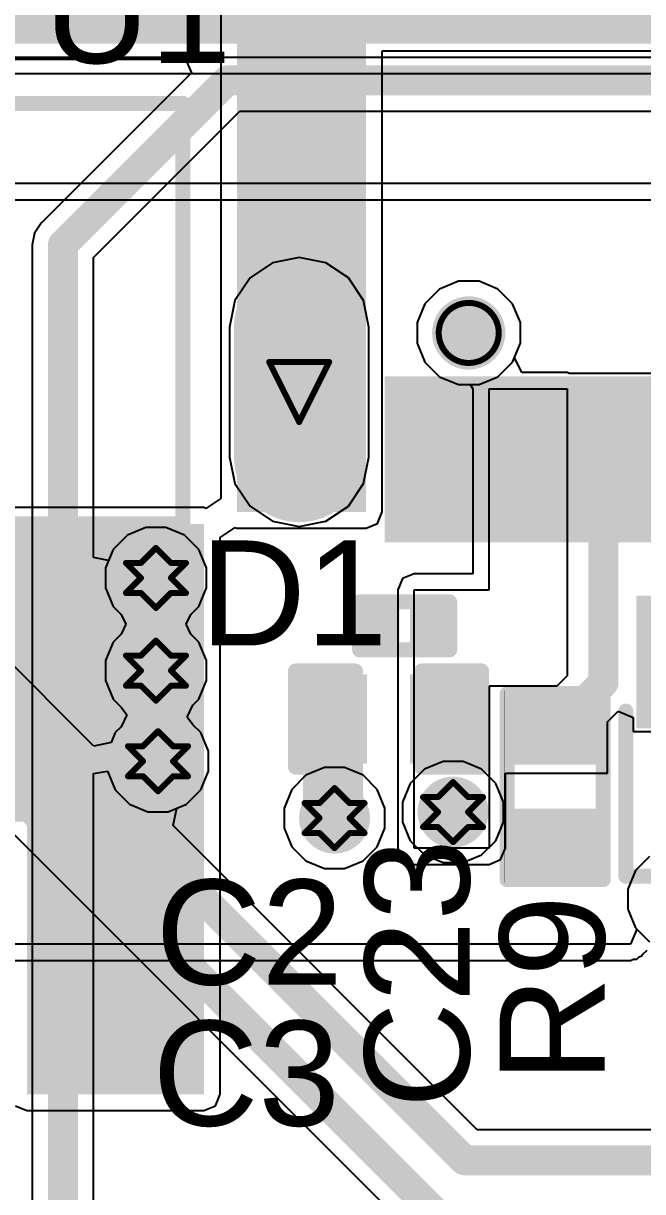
# Model space of a CAD drawing. Header units: inches. Extents: x -4 to 389, y 0 to 108.
# Drawn here: x 15.85 to 21.09, y 37.48 to 47.36 of the extents above; entities that cross this region are included whole.
import ezdxf

# ---------------------------------------------------------------- set-up
doc = ezdxf.new("R2010")
doc.units = ezdxf.units.IN
for name, color, linetype in [('Bottom Layer', 5, 'Continuous'), ('Bottom Solder', 6, 'Continuous'), ('Drill Drawing', 1, 'Continuous'), ('Multi-Layer', 9, 'Continuous'), ('Pad Holes', 156, 'Continuous'), ('Signal_1', 16, 'Continuous'), ('Signal_2', 76, 'Continuous'), ('Top Layer', 1, 'Continuous'), ('Top Overlay', 2, 'Continuous'), ('Top Paste', 8, 'Continuous'), ('Top Solder', 216, 'Continuous'), ('Via Holes', 16, 'Continuous')]:
    doc.layers.add(name, color=color, linetype=linetype)
doc.styles.add('Arial', font='', dxfattribs={"height": 0.2})
doc.styles.get('Arial').set_extended_font_data('Arial')

msp = doc.modelspace()

# ---------------------------------------------------------------- hatches: boundary and pattern name
at = {"layer": 'Bottom Layer'}
h = msp.add_hatch(color=5, dxfattribs=at)
edge = h.paths.add_edge_path()
edge.add_arc((18.1794, 44.7952), 0.45, 0, 180)
edge.add_line((17.7294, 44.7952), (17.7294, 43.6952))
edge.add_arc((18.1794, 43.6952), 0.45, 180, 360)
edge.add_line((18.6294, 43.6952), (18.6294, 44.7952))
h = msp.add_hatch(color=5, dxfattribs=at)
edge = h.paths.add_edge_path()
edge.add_arc((16.9672, 42.672), 0.3, 0, 360)
h = msp.add_hatch(color=5, dxfattribs=at)
edge = h.paths.add_edge_path()
edge.add_arc((16.9672, 41.8878), 0.3, 0, 360)
h = msp.add_hatch(color=5, dxfattribs=at)
edge = h.paths.add_edge_path()
edge.add_arc((16.9847, 41.1211), 0.3, 0, 360)
h = msp.add_hatch(color=5, dxfattribs=at)
edge = h.paths.add_edge_path()
edge.add_arc((18.4785, 40.64), 0.3, 0, 360)
h = msp.add_hatch(color=5, dxfattribs=at)
edge = h.paths.add_edge_path()
edge.add_arc((19.4818, 40.6908), 0.3, 0, 360)
at = {"layer": 'Bottom Solder'}
h = msp.add_hatch(color=6, dxfattribs=at)
edge = h.paths.add_edge_path()
edge.add_arc((18.1794, 44.7952), 0.5516, 0, 180)
edge.add_line((17.6278, 44.7952), (17.6278, 43.6952))
edge.add_arc((18.1794, 43.6952), 0.5516, 180, 360)
edge.add_line((18.731, 43.6952), (18.731, 44.7952))
h = msp.add_hatch(color=6, dxfattribs=at)
edge = h.paths.add_edge_path()
edge.add_arc((19.6144, 44.7452), 0.1016, 0, 360)
at = {"layer": 'Multi-Layer'}
h = msp.add_hatch(color=9, dxfattribs=at)
edge = h.paths.add_edge_path()
edge.add_arc((18.1794, 44.7952), 0.45, 0, 180)
edge.add_line((17.7294, 44.7952), (17.7294, 43.6952))
edge.add_arc((18.1794, 43.6952), 0.45, 180, 360)
edge.add_line((18.6294, 43.6952), (18.6294, 44.7952))
at = {"layer": 'Pad Holes'}
h = msp.add_hatch(color=7, dxfattribs=at)
edge = h.paths.add_edge_path()
edge.add_arc((18.1794, 44.7952), 0.3, 0, 180)
edge.add_line((17.8794, 44.7952), (17.8794, 43.6952))
edge.add_arc((18.1794, 43.6952), 0.3, 180, 360)
edge.add_line((18.4794, 43.6952), (18.4794, 44.7952))
h = msp.add_hatch(color=7, dxfattribs=at)
edge = h.paths.add_edge_path()
edge.add_arc((19.6144, 44.7452), 0.31, 0, 360)
at = {"layer": 'Signal_1'}
h = msp.add_hatch(color=16, dxfattribs=at)
edge = h.paths.add_edge_path()
edge.add_arc((18.1794, 44.7952), 0.45, 0, 180)
edge.add_line((17.7294, 44.7952), (17.7294, 43.6952))
edge.add_arc((18.1794, 43.6952), 0.45, 180, 360)
edge.add_line((18.6294, 43.6952), (18.6294, 44.7952))
h = msp.add_hatch(color=16, dxfattribs=at)
edge = h.paths.add_edge_path()
edge.add_arc((16.9672, 42.672), 0.3, 0, 360)
h = msp.add_hatch(color=16, dxfattribs=at)
edge = h.paths.add_edge_path()
edge.add_arc((16.9672, 41.8878), 0.3, 0, 360)
h = msp.add_hatch(color=16, dxfattribs=at)
edge = h.paths.add_edge_path()
edge.add_arc((16.9847, 41.1211), 0.3, 0, 360)
h = msp.add_hatch(color=16, dxfattribs=at)
edge = h.paths.add_edge_path()
edge.add_arc((18.4785, 40.64), 0.3, 0, 360)
h = msp.add_hatch(color=16, dxfattribs=at)
edge = h.paths.add_edge_path()
edge.add_arc((19.4818, 40.6908), 0.3, 0, 360)
at = {"layer": 'Signal_2'}
h = msp.add_hatch(color=76, dxfattribs=at)
edge = h.paths.add_edge_path()
edge.add_arc((18.1794, 44.7952), 0.45, 0, 180)
edge.add_line((17.7294, 44.7952), (17.7294, 43.6952))
edge.add_arc((18.1794, 43.6952), 0.45, 180, 360)
edge.add_line((18.6294, 43.6952), (18.6294, 44.7952))
h = msp.add_hatch(color=76, dxfattribs=at)
edge = h.paths.add_edge_path()
edge.add_arc((16.9672, 42.672), 0.3, 0, 360)
h = msp.add_hatch(color=76, dxfattribs=at)
edge = h.paths.add_edge_path()
edge.add_arc((16.9672, 41.8878), 0.3, 0, 360)
h = msp.add_hatch(color=76, dxfattribs=at)
edge = h.paths.add_edge_path()
edge.add_arc((16.9847, 41.1211), 0.3, 0, 360)
h = msp.add_hatch(color=76, dxfattribs=at)
edge = h.paths.add_edge_path()
edge.add_arc((18.4785, 40.64), 0.3, 0, 360)
h = msp.add_hatch(color=76, dxfattribs=at)
edge = h.paths.add_edge_path()
edge.add_arc((19.4818, 40.6908), 0.3, 0, 360)
at = {"layer": 'Top Layer'}
for points in [[(27.3812, 47.2694), (27.3812, 49.3753), (17.653, 49.3753), (17.653, 47.2694)], [(18.7452, 48.199), (17.653, 48.199), (17.653, 43.2308), (18.7452, 43.2308)], [(19.6044, 43.0752), (19.0044, 43.0752), (19.0044, 44.2752), (19.6044, 44.2752)], [(19.8044, 44.2752), (20.4044, 44.2752), (20.4044, 43.0752), (19.8044, 43.0752)], [(20.6044, 44.2752), (20.9044, 44.2752), (20.9044, 43.0752), (20.6044, 43.0752)], [(15.5448, 40.64), (16.0675, 40.64), (16.0675, 43.1292), (15.5448, 43.1292)], [(15.875, 38.3032), (17.3736, 38.3032), (17.3736, 43.1292), (15.875, 43.1292)], [(16.5937, 40.6591), (15.6937, 40.6591), (15.6937, 42.8591), (16.5937, 42.8591)], [(18.9722, 42.1456), (18.7722, 42.1456), (18.7722, 42.3856), (18.9722, 42.3856)], [(19.3722, 42.1456), (19.1722, 42.1456), (19.1722, 42.3856), (19.3722, 42.3856)], [(18.6944, 41.7957), (18.6944, 41.1607), (18.2372, 41.1607), (18.2372, 41.7957)], [(19.6342, 41.7957), (19.6342, 41.1607), (19.177, 41.1607), (19.177, 41.7957)], [(20.0279, 41.6052), (20.6629, 41.6052), (20.6629, 41.148), (20.0279, 41.148)], [(20.0279, 40.6654), (20.6629, 40.6654), (20.6629, 40.2082), (20.0279, 40.2082)], [(16.1417, 39.6387), (16.1417, 40.2737), (16.5989, 40.2737), (16.5989, 39.6387)], [(16.1417, 38.5719), (16.1417, 39.2069), (16.5989, 39.2069), (16.5989, 38.5719)]]:
    msp.add_hatch(color=1, dxfattribs=at).paths.add_polyline_path(points)
h = msp.add_hatch(color=1, dxfattribs=at)
edge = h.paths.add_edge_path()
edge.add_arc((18.1794, 44.7952), 0.45, 0, 180)
edge.add_line((17.7294, 44.7952), (17.7294, 43.6952))
edge.add_arc((18.1794, 43.6952), 0.45, 180, 360)
edge.add_line((18.6294, 43.6952), (18.6294, 44.7952))
h = msp.add_hatch(color=1, dxfattribs=at)
edge = h.paths.add_edge_path()
edge.add_arc((16.9672, 42.672), 0.3, 0, 360)
h = msp.add_hatch(color=1, dxfattribs=at)
edge = h.paths.add_edge_path()
edge.add_arc((16.9672, 41.8878), 0.3, 0, 360)
h = msp.add_hatch(color=1, dxfattribs=at)
edge = h.paths.add_edge_path()
edge.add_arc((16.9847, 41.1211), 0.3, 0, 360)
h = msp.add_hatch(color=1, dxfattribs=at)
edge = h.paths.add_edge_path()
edge.add_arc((18.4785, 40.64), 0.3, 0, 360)
h = msp.add_hatch(color=1, dxfattribs=at)
edge = h.paths.add_edge_path()
edge.add_arc((19.4818, 40.6908), 0.3, 0, 360)
at = {"layer": 'Top Paste'}
for points in [[(19.6044, 43.0752), (19.0044, 43.0752), (19.0044, 44.2752), (19.6044, 44.2752)], [(19.8044, 44.2752), (20.4044, 44.2752), (20.4044, 43.0752), (19.8044, 43.0752)], [(20.6044, 44.2752), (20.9044, 44.2752), (20.9044, 43.0752), (20.6044, 43.0752)], [(16.5937, 40.6591), (15.6937, 40.6591), (15.6937, 42.8591), (16.5937, 42.8591)], [(18.9722, 42.1456), (18.7722, 42.1456), (18.7722, 42.3856), (18.9722, 42.3856)], [(19.3722, 42.1456), (19.1722, 42.1456), (19.1722, 42.3856), (19.3722, 42.3856)], [(18.6944, 41.7957), (18.6944, 41.1607), (18.2372, 41.1607), (18.2372, 41.7957)], [(19.6342, 41.7957), (19.6342, 41.1607), (19.177, 41.1607), (19.177, 41.7957)], [(20.0279, 41.6052), (20.6629, 41.6052), (20.6629, 41.148), (20.0279, 41.148)], [(20.0279, 40.6654), (20.6629, 40.6654), (20.6629, 40.2082), (20.0279, 40.2082)], [(16.1417, 39.6387), (16.1417, 40.2737), (16.5989, 40.2737), (16.5989, 39.6387)], [(16.1417, 38.5719), (16.1417, 39.2069), (16.5989, 39.2069), (16.5989, 38.5719)]]:
    msp.add_hatch(color=8, dxfattribs=at).paths.add_polyline_path(points)
at = {"layer": 'Top Solder'}
h = msp.add_hatch(color=216, dxfattribs=at)
edge = h.paths.add_edge_path()
edge.add_arc((18.1794, 44.7952), 0.5516, 0, 180)
edge.add_line((17.6278, 44.7952), (17.6278, 43.6952))
edge.add_arc((18.1794, 43.6952), 0.5516, 180, 360)
edge.add_line((18.731, 43.6952), (18.731, 44.7952))
h = msp.add_hatch(color=216, dxfattribs=at)
edge = h.paths.add_edge_path()
edge.add_arc((19.6144, 44.7452), 0.1016, 0, 360)
for points in [[(19.706, 42.9736), (18.9028, 42.9736), (18.9028, 44.3768), (19.706, 44.3768)], [(19.7028, 44.3768), (20.506, 44.3768), (20.506, 42.9736), (19.7028, 42.9736)], [(20.5028, 44.3768), (21.006, 44.3768), (21.006, 42.9736), (20.5028, 42.9736)], [(21.0028, 44.3768), (21.506, 44.3768), (21.506, 42.9736), (21.0028, 42.9736)], [(16.6445, 40.6083), (15.6429, 40.6083), (15.6429, 42.9099), (16.6445, 42.9099)], [(22.0558, 41.3992), (21.0326, 41.3992), (21.0326, 42.5224), (22.0558, 42.5224)], [(19.0272, 42.0906), (18.7172, 42.0906), (18.7172, 42.4406), (19.0272, 42.4406)], [(19.4272, 42.0906), (19.1172, 42.0906), (19.1172, 42.4406), (19.4272, 42.4406)], [(18.7544, 41.8557), (18.7544, 41.1007), (18.1772, 41.1007), (18.1772, 41.8557)], [(19.6942, 41.8557), (19.6942, 41.1007), (19.117, 41.1007), (19.117, 41.8557)], [(19.9729, 41.6602), (20.7179, 41.6602), (20.7179, 41.093), (19.9729, 41.093)], [(19.9729, 40.7204), (20.7179, 40.7204), (20.7179, 40.1532), (19.9729, 40.1532)], [(16.0817, 39.5787), (16.0817, 40.3337), (16.6589, 40.3337), (16.6589, 39.5787)], [(16.0817, 38.5119), (16.0817, 39.2669), (16.6589, 39.2669), (16.6589, 38.5119)]]:
    msp.add_hatch(color=216, dxfattribs=at).paths.add_polyline_path(points)
at = {"layer": 'Via Holes'}
h = msp.add_hatch(color=7, dxfattribs=at)
edge = h.paths.add_edge_path()
edge.add_arc((16.9672, 42.672), 0.15, 0, 360)
h = msp.add_hatch(color=7, dxfattribs=at)
edge = h.paths.add_edge_path()
edge.add_arc((16.9672, 41.8878), 0.15, 0, 360)
h = msp.add_hatch(color=7, dxfattribs=at)
edge = h.paths.add_edge_path()
edge.add_arc((16.9847, 41.1211), 0.15, 0, 360)
h = msp.add_hatch(color=7, dxfattribs=at)
edge = h.paths.add_edge_path()
edge.add_arc((19.4818, 40.6908), 0.15, 0, 360)
h = msp.add_hatch(color=7, dxfattribs=at)
edge = h.paths.add_edge_path()
edge.add_arc((18.4785, 40.64), 0.15, 0, 360)

# ---------------------------------------------------------------- linework, layer by layer
at = {"layer": 'Bottom Layer'}
for p, q in [((12.7829, 47.0622), (17.2184, 47.0622)), ((17.2184, 47.0622), (17.267, 46.9449)), ((17.267, 46.9449), (15.9967, 45.6745)), ((16.4388, 45.3841), (17.6776, 46.623)), ((17.6776, 46.623), (22.0076, 46.623)), ((15.9967, 45.6745), (15.9405, 45.5905)), ((15.9405, 45.5905), (15.9208, 45.4914)), ((15.9208, 45.4914), (15.9208, 36.8046)), ((16.4388, 42.8439), (16.4388, 45.3841)), ((18.1794, 45.3835), (17.9543, 45.3387)), ((18.4045, 45.3387), (18.1794, 45.3835)), ((17.9543, 45.3387), (17.7634, 45.2112)), ((18.5954, 45.2112), (18.4045, 45.3387)), ((17.7634, 45.2112), (17.6359, 45.0203)), ((18.7229, 45.0203), (18.5954, 45.2112)), ((19.5275, 45.1822), (19.3669, 45.1157)), ((19.7013, 45.1822), (19.5275, 45.1822)), ((19.862, 45.1157), (19.7013, 45.1822)), ((19.3669, 45.1157), (19.2439, 44.9927)), ((19.9849, 44.9927), (19.862, 45.1157)), ((17.6359, 45.0203), (17.5911, 44.7952)), ((18.7677, 44.7952), (18.7229, 45.0203)), ((19.2439, 44.9927), (19.1774, 44.8321)), ((20.0514, 44.8321), (19.9849, 44.9927)), ((17.5911, 44.7952), (17.5911, 43.6952)), ((18.7677, 43.6952), (18.7677, 44.7952)), ((19.1774, 44.8321), (19.1774, 44.6583)), ((20.0514, 44.6583), (20.0514, 44.8321)), ((19.1774, 44.6583), (19.2439, 44.4977)), ((19.9849, 44.4977), (20.0514, 44.6583)), ((19.2439, 44.4977), (19.3669, 44.3747)), ((19.862, 44.3747), (19.9849, 44.4977)), ((19.3669, 44.3747), (19.5275, 44.3082)), ((19.5275, 44.3082), (19.7013, 44.3082)), ((19.7013, 44.3082), (19.862, 44.3747)), ((17.5911, 43.6952), (17.6359, 43.4701)), ((18.7229, 43.4701), (18.7677, 43.6952)), ((17.6359, 43.4701), (17.7634, 43.2792)), ((18.5954, 43.2792), (18.7229, 43.4701)), ((17.7634, 43.2792), (17.9543, 43.1517)), ((18.4045, 43.1517), (18.5954, 43.2792)), ((17.9543, 43.1517), (18.1794, 43.1069)), ((18.1794, 43.1069), (18.4045, 43.1517)), ((16.7253, 43.034), (16.6052, 42.9139)), ((16.8823, 43.099), (16.7253, 43.034)), ((17.0522, 43.099), (16.8823, 43.099)), ((17.2091, 43.034), (17.0522, 43.099)), ((17.3292, 42.9139), (17.2091, 43.034)), ((16.6052, 42.9139), (16.5658, 42.8186)), ((17.3942, 42.7569), (17.3292, 42.9139)), ((16.5658, 42.8186), (16.4388, 42.8439)), ((17.3942, 42.5871), (17.3942, 42.7569)), ((17.3292, 42.4301), (17.3942, 42.5871)), ((17.2619, 42.3629), (17.3292, 42.4301)), ((17.2232, 42.2799), (17.2619, 42.3629)), ((17.2619, 42.1969), (17.2232, 42.2799)), ((17.3292, 42.1296), (17.2619, 42.1969)), ((17.3942, 41.9727), (17.3292, 42.1296)), ((17.3942, 41.8028), (17.3942, 41.9727)), ((17.3292, 41.6459), (17.3942, 41.8028)), ((17.2794, 41.5961), (17.3292, 41.6459)), ((17.232, 41.4946), (17.2794, 41.5961)), ((17.2794, 41.4302), (17.232, 41.4946)), ((17.3467, 41.3629), (17.2794, 41.4302)), ((17.4117, 41.206), (17.3467, 41.3629)), ((17.4117, 41.0361), (17.4117, 41.206)), ((16.4388, 41.0167), (16.5577, 41.0361)), ((16.5577, 41.0361), (16.6227, 40.8792)), ((17.3467, 40.8792), (17.4117, 41.0361)), ((19.2399, 41.0528), (19.1198, 40.9327)), ((19.3969, 41.1178), (19.2399, 41.0528)), ((19.5667, 41.1178), (19.3969, 41.1178)), ((19.7237, 41.0528), (19.5667, 41.1178)), ((19.8438, 40.9327), (19.7237, 41.0528)), ((16.4388, 36.9119), (16.4388, 41.0167)), ((19.1198, 40.9327), (19.0548, 40.7757)), ((19.9088, 40.7757), (19.8438, 40.9327)), ((16.6227, 40.8792), (16.7429, 40.7591)), ((17.2266, 40.7591), (17.3467, 40.8792)), ((16.7429, 40.7591), (16.8998, 40.6941)), ((17.0697, 40.6941), (17.2266, 40.7591)), ((19.0548, 40.7757), (19.0548, 40.6059)), ((19.9088, 40.6059), (19.9088, 40.7757)), ((16.8998, 40.6941), (17.0697, 40.6941)), ((19.0548, 40.6059), (19.1198, 40.4489)), ((19.8438, 40.4489), (19.9088, 40.6059)), ((19.1198, 40.4489), (19.2399, 40.3288)), ((19.7237, 40.3288), (19.8438, 40.4489)), ((19.2399, 40.3288), (19.3969, 40.2638)), ((19.3969, 40.2638), (19.5667, 40.2638)), ((19.5667, 40.2638), (19.7237, 40.3288))]:
    msp.add_line(p, q, dxfattribs=at)
at = {"layer": 'Bottom Layer', "const_width": 0.254}
for points in [[(12.6756, 47.3212), (32.7403, 47.3212)], [(16.1798, 45.4914), (17.5704, 46.882)], [(17.5704, 46.882), (35.0202, 46.882)], [(16.1798, 36.8046), (16.1798, 45.4914)]]:
    msp.add_lwpolyline(points, dxfattribs=at)
at = {"layer": 'Bottom Layer', "const_width": 0.127}
for points in [[(17.5069, 46.882, 1), (17.6339, 46.882, 1)], [(17.5069, 46.882, 1), (17.6339, 46.882, 1)], [(16.1163, 45.4914, 1), (16.2433, 45.4914, 1)], [(16.1163, 45.4914, 1), (16.2433, 45.4914, 1)]]:
    msp.add_lwpolyline(points, format="xyb", close=True, dxfattribs=at)
at = {"layer": 'Drill Drawing'}
for points, const_width in [([(19.8684, 44.7452, 1), (19.3604, 44.7452, 1)], 0.0508), ([(19.3477, 44.7452, 1), (19.3731, 44.7452, 1)], 0.0254), ([(19.8557, 44.7452, 1), (19.8811, 44.7452, 1)], 0.0254), ([(17.9127, 44.4992, 1), (17.9381, 44.4992, 1)], 0.0254), ([(17.9127, 44.4992, 1), (17.9381, 44.4992, 1)], 0.0254), ([(18.4207, 44.4992, 1), (18.4461, 44.4992, 1)], 0.0254), ([(18.4207, 44.4992, 1), (18.4461, 44.4992, 1)], 0.0254), ([(18.1667, 43.9912, 1), (18.1921, 43.9912, 1)], 0.0254), ([(18.1667, 43.9912, 1), (18.1921, 43.9912, 1)], 0.0254), ([(16.9545, 42.926, 1), (16.9799, 42.926, 1)], 0.0254), ([(16.9545, 42.926, 1), (16.9799, 42.926, 1)], 0.0254), ([(16.7005, 42.799, 1), (16.7259, 42.799, 1)], 0.0254), ([(16.7005, 42.799, 1), (16.7259, 42.799, 1)], 0.0254), ([(16.8275, 42.799, 1), (16.8529, 42.799, 1)], 0.0254), ([(16.8275, 42.799, 1), (16.8529, 42.799, 1)], 0.0254), ([(17.0815, 42.799, 1), (17.1069, 42.799, 1)], 0.0254), ([(17.0815, 42.799, 1), (17.1069, 42.799, 1)], 0.0254), ([(17.2085, 42.799, 1), (17.2339, 42.799, 1)], 0.0254), ([(17.2085, 42.799, 1), (17.2339, 42.799, 1)], 0.0254), ([(16.8275, 42.672, 1), (16.8529, 42.672, 1)], 0.0254), ([(16.8275, 42.672, 1), (16.8529, 42.672, 1)], 0.0254), ([(17.0815, 42.672, 1), (17.1069, 42.672, 1)], 0.0254), ([(17.0815, 42.672, 1), (17.1069, 42.672, 1)], 0.0254), ([(16.7005, 42.545, 1), (16.7259, 42.545, 1)], 0.0254), ([(16.7005, 42.545, 1), (16.7259, 42.545, 1)], 0.0254), ([(16.8275, 42.545, 1), (16.8529, 42.545, 1)], 0.0254), ([(16.8275, 42.545, 1), (16.8529, 42.545, 1)], 0.0254), ([(17.0815, 42.545, 1), (17.1069, 42.545, 1)], 0.0254), ([(17.0815, 42.545, 1), (17.1069, 42.545, 1)], 0.0254), ([(17.2085, 42.545, 1), (17.2339, 42.545, 1)], 0.0254), ([(17.2085, 42.545, 1), (17.2339, 42.545, 1)], 0.0254), ([(16.9545, 42.418, 1), (16.9799, 42.418, 1)], 0.0254), ([(16.9545, 42.418, 1), (16.9799, 42.418, 1)], 0.0254), ([(16.9545, 42.1418, 1), (16.9799, 42.1418, 1)], 0.0254), ([(16.9545, 42.1418, 1), (16.9799, 42.1418, 1)], 0.0254), ([(16.7005, 42.0148, 1), (16.7259, 42.0148, 1)], 0.0254), ([(16.7005, 42.0148, 1), (16.7259, 42.0148, 1)], 0.0254), ([(16.8275, 42.0148, 1), (16.8529, 42.0148, 1)], 0.0254), ([(16.8275, 42.0148, 1), (16.8529, 42.0148, 1)], 0.0254), ([(17.0815, 42.0148, 1), (17.1069, 42.0148, 1)], 0.0254), ([(17.0815, 42.0148, 1), (17.1069, 42.0148, 1)], 0.0254), ([(17.2085, 42.0148, 1), (17.2339, 42.0148, 1)], 0.0254), ([(17.2085, 42.0148, 1), (17.2339, 42.0148, 1)], 0.0254), ([(16.8275, 41.8878, 1), (16.8529, 41.8878, 1)], 0.0254), ([(16.8275, 41.8878, 1), (16.8529, 41.8878, 1)], 0.0254), ([(17.0815, 41.8878, 1), (17.1069, 41.8878, 1)], 0.0254), ([(17.0815, 41.8878, 1), (17.1069, 41.8878, 1)], 0.0254), ([(16.7005, 41.7608, 1), (16.7259, 41.7608, 1)], 0.0254), ([(16.7005, 41.7608, 1), (16.7259, 41.7608, 1)], 0.0254), ([(16.8275, 41.7608, 1), (16.8529, 41.7608, 1)], 0.0254), ([(16.8275, 41.7608, 1), (16.8529, 41.7608, 1)], 0.0254), ([(17.0815, 41.7608, 1), (17.1069, 41.7608, 1)], 0.0254), ([(17.0815, 41.7608, 1), (17.1069, 41.7608, 1)], 0.0254), ([(17.2085, 41.7608, 1), (17.2339, 41.7608, 1)], 0.0254), ([(17.2085, 41.7608, 1), (17.2339, 41.7608, 1)], 0.0254), ([(16.9545, 41.6338, 1), (16.9799, 41.6338, 1)], 0.0254), ([(16.9545, 41.6338, 1), (16.9799, 41.6338, 1)], 0.0254), ([(16.972, 41.3751, 1), (16.9974, 41.3751, 1)], 0.0254), ([(16.972, 41.3751, 1), (16.9974, 41.3751, 1)], 0.0254), ([(16.718, 41.2481, 1), (16.7434, 41.2481, 1)], 0.0254), ([(16.718, 41.2481, 1), (16.7434, 41.2481, 1)], 0.0254), ([(16.845, 41.2481, 1), (16.8704, 41.2481, 1)], 0.0254), ([(16.845, 41.2481, 1), (16.8704, 41.2481, 1)], 0.0254), ([(17.099, 41.2481, 1), (17.1244, 41.2481, 1)], 0.0254), ([(17.099, 41.2481, 1), (17.1244, 41.2481, 1)], 0.0254), ([(17.226, 41.2481, 1), (17.2514, 41.2481, 1)], 0.0254), ([(17.226, 41.2481, 1), (17.2514, 41.2481, 1)], 0.0254), ([(16.845, 41.1211, 1), (16.8704, 41.1211, 1)], 0.0254), ([(16.845, 41.1211, 1), (16.8704, 41.1211, 1)], 0.0254), ([(17.099, 41.1211, 1), (17.1244, 41.1211, 1)], 0.0254), ([(17.099, 41.1211, 1), (17.1244, 41.1211, 1)], 0.0254), ([(16.718, 40.9941, 1), (16.7434, 40.9941, 1)], 0.0254), ([(16.718, 40.9941, 1), (16.7434, 40.9941, 1)], 0.0254), ([(16.845, 40.9941, 1), (16.8704, 40.9941, 1)], 0.0254), ([(16.845, 40.9941, 1), (16.8704, 40.9941, 1)], 0.0254), ([(17.099, 40.9941, 1), (17.1244, 40.9941, 1)], 0.0254), ([(17.099, 40.9941, 1), (17.1244, 40.9941, 1)], 0.0254), ([(17.226, 40.9941, 1), (17.2514, 40.9941, 1)], 0.0254), ([(17.226, 40.9941, 1), (17.2514, 40.9941, 1)], 0.0254), ([(19.4691, 40.9448, 1), (19.4945, 40.9448, 1)], 0.0254), ([(19.4691, 40.9448, 1), (19.4945, 40.9448, 1)], 0.0254), ([(16.972, 40.8671, 1), (16.9974, 40.8671, 1)], 0.0254), ([(16.972, 40.8671, 1), (16.9974, 40.8671, 1)], 0.0254), ([(18.4658, 40.894, 1), (18.4912, 40.894, 1)], 0.0254), ([(18.4658, 40.894, 1), (18.4912, 40.894, 1)], 0.0254), ([(19.2151, 40.8178, 1), (19.2405, 40.8178, 1)], 0.0254), ([(19.2151, 40.8178, 1), (19.2405, 40.8178, 1)], 0.0254), ([(19.3421, 40.8178, 1), (19.3675, 40.8178, 1)], 0.0254), ([(19.3421, 40.8178, 1), (19.3675, 40.8178, 1)], 0.0254), ([(19.5961, 40.8178, 1), (19.6215, 40.8178, 1)], 0.0254), ([(19.5961, 40.8178, 1), (19.6215, 40.8178, 1)], 0.0254), ([(19.7231, 40.8178, 1), (19.7485, 40.8178, 1)], 0.0254), ([(19.7231, 40.8178, 1), (19.7485, 40.8178, 1)], 0.0254), ([(18.2118, 40.767, 1), (18.2372, 40.767, 1)], 0.0254), ([(18.2118, 40.767, 1), (18.2372, 40.767, 1)], 0.0254), ([(18.3388, 40.767, 1), (18.3642, 40.767, 1)], 0.0254), ([(18.3388, 40.767, 1), (18.3642, 40.767, 1)], 0.0254), ([(18.5928, 40.767, 1), (18.6182, 40.767, 1)], 0.0254), ([(18.5928, 40.767, 1), (18.6182, 40.767, 1)], 0.0254), ([(18.7198, 40.767, 1), (18.7452, 40.767, 1)], 0.0254), ([(18.7198, 40.767, 1), (18.7452, 40.767, 1)], 0.0254), ([(18.3388, 40.64, 1), (18.3642, 40.64, 1)], 0.0254), ([(18.3388, 40.64, 1), (18.3642, 40.64, 1)], 0.0254), ([(18.5928, 40.64, 1), (18.6182, 40.64, 1)], 0.0254), ([(18.5928, 40.64, 1), (18.6182, 40.64, 1)], 0.0254), ([(19.3421, 40.6908, 1), (19.3675, 40.6908, 1)], 0.0254), ([(19.3421, 40.6908, 1), (19.3675, 40.6908, 1)], 0.0254), ([(19.5961, 40.6908, 1), (19.6215, 40.6908, 1)], 0.0254), ([(19.5961, 40.6908, 1), (19.6215, 40.6908, 1)], 0.0254), ([(18.2118, 40.513, 1), (18.2372, 40.513, 1)], 0.0254), ([(18.2118, 40.513, 1), (18.2372, 40.513, 1)], 0.0254), ([(18.3388, 40.513, 1), (18.3642, 40.513, 1)], 0.0254), ([(18.3388, 40.513, 1), (18.3642, 40.513, 1)], 0.0254), ([(18.5928, 40.513, 1), (18.6182, 40.513, 1)], 0.0254), ([(18.5928, 40.513, 1), (18.6182, 40.513, 1)], 0.0254), ([(18.7198, 40.513, 1), (18.7452, 40.513, 1)], 0.0254), ([(18.7198, 40.513, 1), (18.7452, 40.513, 1)], 0.0254), ([(19.2151, 40.5638, 1), (19.2405, 40.5638, 1)], 0.0254), ([(19.2151, 40.5638, 1), (19.2405, 40.5638, 1)], 0.0254), ([(19.3421, 40.5638, 1), (19.3675, 40.5638, 1)], 0.0254), ([(19.3421, 40.5638, 1), (19.3675, 40.5638, 1)], 0.0254), ([(19.5961, 40.5638, 1), (19.6215, 40.5638, 1)], 0.0254), ([(19.5961, 40.5638, 1), (19.6215, 40.5638, 1)], 0.0254), ([(19.7231, 40.5638, 1), (19.7485, 40.5638, 1)], 0.0254), ([(19.7231, 40.5638, 1), (19.7485, 40.5638, 1)], 0.0254), ([(19.4691, 40.4368, 1), (19.4945, 40.4368, 1)], 0.0254), ([(19.4691, 40.4368, 1), (19.4945, 40.4368, 1)], 0.0254), ([(18.4658, 40.386, 1), (18.4912, 40.386, 1)], 0.0254), ([(18.4658, 40.386, 1), (18.4912, 40.386, 1)], 0.0254)]:
    msp.add_lwpolyline(points, format="xyb", close=True, dxfattribs=dict(at, const_width=const_width))
at = {"layer": 'Drill Drawing', "const_width": 0.0508}
for points in [[(17.9254, 44.4992), (18.4334, 44.4992)], [(17.9254, 44.4992), (18.1794, 43.9912)], [(18.1794, 43.9912), (18.4334, 44.4992)], [(16.8402, 42.799), (16.9672, 42.926)], [(16.9672, 42.926), (17.0942, 42.799)], [(16.7132, 42.799), (16.8402, 42.672)], [(16.7132, 42.799), (16.8402, 42.799)], [(17.0942, 42.799), (17.2212, 42.799)], [(17.0942, 42.672), (17.2212, 42.799)], [(16.7132, 42.545), (16.8402, 42.672)], [(17.0942, 42.672), (17.2212, 42.545)], [(16.7132, 42.545), (16.8402, 42.545)], [(16.8402, 42.545), (16.9672, 42.418)], [(16.9672, 42.418), (17.0942, 42.545)], [(17.0942, 42.545), (17.2212, 42.545)], [(16.8402, 42.0148), (16.9672, 42.1418)], [(16.9672, 42.1418), (17.0942, 42.0148)], [(16.7132, 42.0148), (16.8402, 41.8878)], [(16.7132, 42.0148), (16.8402, 42.0148)], [(17.0942, 42.0148), (17.2212, 42.0148)], [(17.0942, 41.8878), (17.2212, 42.0148)], [(16.7132, 41.7608), (16.8402, 41.8878)], [(17.0942, 41.8878), (17.2212, 41.7608)], [(16.7132, 41.7608), (16.8402, 41.7608)], [(16.8402, 41.7608), (16.9672, 41.6338)], [(16.9672, 41.6338), (17.0942, 41.7608)], [(17.0942, 41.7608), (17.2212, 41.7608)], [(16.8577, 41.2481), (16.9847, 41.3751)], [(16.9847, 41.3751), (17.1117, 41.2481)], [(16.7307, 41.2481), (16.8577, 41.1211)], [(16.7307, 41.2481), (16.8577, 41.2481)], [(17.1117, 41.2481), (17.2387, 41.2481)], [(17.1117, 41.1211), (17.2387, 41.2481)], [(16.7307, 40.9941), (16.8577, 41.1211)], [(17.1117, 41.1211), (17.2387, 40.9941)], [(16.7307, 40.9941), (16.8577, 40.9941)], [(16.8577, 40.9941), (16.9847, 40.8671)], [(16.9847, 40.8671), (17.1117, 40.9941)], [(17.1117, 40.9941), (17.2387, 40.9941)], [(19.3548, 40.8178), (19.4818, 40.9448)], [(19.4818, 40.9448), (19.6088, 40.8178)], [(18.3515, 40.767), (18.4785, 40.894)], [(18.4785, 40.894), (18.6055, 40.767)], [(19.2278, 40.8178), (19.3548, 40.6908)], [(19.2278, 40.8178), (19.3548, 40.8178)], [(19.6088, 40.8178), (19.7358, 40.8178)], [(19.6088, 40.6908), (19.7358, 40.8178)], [(18.2245, 40.767), (18.3515, 40.64)], [(18.2245, 40.767), (18.3515, 40.767)], [(18.6055, 40.767), (18.7325, 40.767)], [(18.6055, 40.64), (18.7325, 40.767)], [(18.2245, 40.513), (18.3515, 40.64)], [(18.6055, 40.64), (18.7325, 40.513)], [(19.2278, 40.5638), (19.3548, 40.6908)], [(19.6088, 40.6908), (19.7358, 40.5638)], [(18.2245, 40.513), (18.3515, 40.513)], [(18.3515, 40.513), (18.4785, 40.386)], [(18.4785, 40.386), (18.6055, 40.513)], [(18.6055, 40.513), (18.7325, 40.513)], [(19.2278, 40.5638), (19.3548, 40.5638)], [(19.3548, 40.5638), (19.4818, 40.4368)], [(19.4818, 40.4368), (19.6088, 40.5638)], [(19.6088, 40.5638), (19.7358, 40.5638)]]:
    msp.add_lwpolyline(points, dxfattribs=at)
at = {"layer": 'Signal_1'}
for p, q in [((33.3136, 47.0767), (11.2636, 47.0767)), ((11.0369, 46.9392), (42.4532, 46.9392)), ((18.1794, 45.3835), (17.9543, 45.3387)), ((18.4045, 45.3387), (18.1794, 45.3835)), ((17.9543, 45.3387), (17.7634, 45.2112)), ((18.5954, 45.2112), (18.4045, 45.3387)), ((17.7634, 45.2112), (17.6359, 45.0203)), ((18.7229, 45.0203), (18.5954, 45.2112)), ((19.5275, 45.1822), (19.3669, 45.1157)), ((19.7013, 45.1822), (19.5275, 45.1822)), ((19.862, 45.1157), (19.7013, 45.1822)), ((19.3669, 45.1157), (19.2439, 44.9927)), ((19.9849, 44.9927), (19.862, 45.1157)), ((17.6359, 45.0203), (17.5911, 44.7952)), ((18.7677, 44.7952), (18.7229, 45.0203)), ((19.2439, 44.9927), (19.1774, 44.8321)), ((20.0514, 44.8321), (19.9849, 44.9927)), ((17.5911, 44.7952), (17.5911, 43.6952)), ((18.7677, 43.6952), (18.7677, 44.7952)), ((19.1774, 44.8321), (19.1774, 44.6583)), ((20.0514, 44.6583), (20.0514, 44.8321)), ((19.1774, 44.6583), (19.2439, 44.4977)), ((19.9849, 44.4977), (20.0514, 44.6583)), ((19.2439, 44.4977), (19.3669, 44.3747)), ((19.862, 44.3747), (19.9849, 44.4977)), ((19.3669, 44.3747), (19.5275, 44.3082)), ((19.5275, 44.3082), (19.7013, 44.3082)), ((19.7013, 44.3082), (19.862, 44.3747)), ((17.5911, 43.6952), (17.6359, 43.4701)), ((18.7229, 43.4701), (18.7677, 43.6952)), ((17.6359, 43.4701), (17.7634, 43.2792)), ((18.5954, 43.2792), (18.7229, 43.4701)), ((17.7634, 43.2792), (17.9543, 43.1517)), ((18.4045, 43.1517), (18.5954, 43.2792)), ((17.9543, 43.1517), (18.1794, 43.1069)), ((18.1794, 43.1069), (18.4045, 43.1517)), ((18.3936, 41.067), (18.2366, 41.002)), ((18.5634, 41.067), (18.3936, 41.067)), ((18.7204, 41.002), (18.5634, 41.067)), ((19.2399, 41.0528), (19.1198, 40.9327)), ((19.3969, 41.1178), (19.2399, 41.0528)), ((19.5667, 41.1178), (19.3969, 41.1178)), ((19.7237, 41.0528), (19.5667, 41.1178)), ((19.8438, 40.9327), (19.7237, 41.0528)), ((18.2366, 41.002), (18.1165, 40.8819)), ((18.8405, 40.8819), (18.7204, 41.002)), ((19.1198, 40.9327), (19.0548, 40.7757)), ((19.9088, 40.7757), (19.8438, 40.9327)), ((18.1165, 40.8819), (18.0515, 40.7249)), ((18.9055, 40.7249), (18.8405, 40.8819)), ((19.0548, 40.7757), (19.0548, 40.6059)), ((19.9088, 40.6059), (19.9088, 40.7757)), ((18.0515, 40.7249), (18.0515, 40.5551)), ((18.9055, 40.5551), (18.9055, 40.7249)), ((18.0515, 40.5551), (18.1165, 40.3981)), ((18.8405, 40.3981), (18.9055, 40.5551)), ((19.0548, 40.6059), (19.1198, 40.4489)), ((19.8438, 40.4489), (19.9088, 40.6059)), ((19.1198, 40.4489), (19.2399, 40.3288)), ((19.7237, 40.3288), (19.8438, 40.4489)), ((18.1165, 40.3981), (18.2366, 40.278)), ((18.7204, 40.278), (18.8405, 40.3981)), ((18.2366, 40.278), (18.3936, 40.213)), ((18.5634, 40.213), (18.7204, 40.278)), ((19.2399, 40.3288), (19.3969, 40.2638)), ((19.3969, 40.2638), (19.5667, 40.2638)), ((19.5667, 40.2638), (19.7237, 40.3288)), ((21.1449, 40.3162), (21.0248, 40.1961)), ((18.3936, 40.213), (18.5634, 40.213)), ((21.0248, 40.1961), (20.9598, 40.0391)), ((20.9598, 40.0391), (20.9598, 39.8693)), ((20.9598, 39.8693), (21.0248, 39.7123)), ((21.0369, 39.7002), (20.9843, 39.5732)), ((21.0248, 39.7123), (21.0369, 39.7002)), ((20.9843, 39.5732), (14.9262, 39.5732)), ((20.9843, 39.4357), (21.0096, 39.4462)), ((21.0096, 39.4462), (21.0369, 39.4462)), ((21.0369, 39.4462), (21.0563, 39.4655)), ((21.0563, 39.4655), (21.0815, 39.476)), ((21.0815, 39.476), (21.0855, 39.4857)), ((21.0855, 39.4857), (21.1253, 39.5229)), ((14.9558, 39.4357), (20.9843, 39.4357))]:
    msp.add_line(p, q, dxfattribs=at)
at = {"layer": 'Signal_2'}
for p, q in [((25.3748, 46.0099), (11.7094, 46.0099)), ((11.7094, 45.8724), (25.3748, 45.8724)), ((18.1794, 45.3835), (17.9543, 45.3387)), ((18.4045, 45.3387), (18.1794, 45.3835)), ((17.9543, 45.3387), (17.7634, 45.2112)), ((18.5954, 45.2112), (18.4045, 45.3387)), ((17.7634, 45.2112), (17.6359, 45.0203)), ((18.7229, 45.0203), (18.5954, 45.2112)), ((19.5275, 45.1822), (19.3669, 45.1157)), ((19.7013, 45.1822), (19.5275, 45.1822)), ((19.862, 45.1157), (19.7013, 45.1822)), ((19.3669, 45.1157), (19.2439, 44.9927)), ((19.9849, 44.9927), (19.862, 45.1157)), ((17.6359, 45.0203), (17.5911, 44.7952)), ((18.7677, 44.7952), (18.7229, 45.0203)), ((19.2439, 44.9927), (19.1774, 44.8321)), ((20.0514, 44.8321), (19.9849, 44.9927)), ((17.5911, 44.7952), (17.5911, 43.6952)), ((18.7677, 43.6952), (18.7677, 44.7952)), ((19.1774, 44.8321), (19.1774, 44.6583)), ((20.0514, 44.6583), (20.0514, 44.8321)), ((19.1774, 44.6583), (19.2439, 44.4977)), ((19.9849, 44.4977), (20.0514, 44.6583)), ((16.4404, 41.2482), (13.157, 44.5315)), ((19.2439, 44.4977), (19.3669, 44.3747)), ((19.862, 44.3747), (19.9849, 44.4977)), ((19.3669, 44.3747), (19.5275, 44.3082)), ((19.5275, 44.3082), (19.7013, 44.3082)), ((19.7013, 44.3082), (19.862, 44.3747)), ((12.5586, 43.7084), (19.1566, 37.1105)), ((17.5911, 43.6952), (17.6359, 43.4701)), ((18.7229, 43.4701), (18.7677, 43.6952)), ((17.6359, 43.4701), (17.7634, 43.2792)), ((18.5954, 43.2792), (18.7229, 43.4701)), ((17.7634, 43.2792), (17.9543, 43.1517)), ((18.4045, 43.1517), (18.5954, 43.2792)), ((17.9543, 43.1517), (18.1794, 43.1069)), ((18.1794, 43.1069), (18.4045, 43.1517)), ((16.7253, 43.034), (16.6052, 42.9139)), ((16.8823, 43.099), (16.7253, 43.034)), ((17.0522, 43.099), (16.8823, 43.099)), ((17.2091, 43.034), (17.0522, 43.099)), ((17.3292, 42.9139), (17.2091, 43.034)), ((16.6052, 42.9139), (16.5402, 42.7569)), ((17.3942, 42.7569), (17.3292, 42.9139)), ((16.5402, 42.7569), (16.5402, 42.5871)), ((17.3942, 42.5871), (17.3942, 42.7569)), ((16.5402, 42.5871), (16.6052, 42.4301)), ((17.3292, 42.4301), (17.3942, 42.5871)), ((16.6052, 42.4301), (16.6725, 42.3629)), ((17.2619, 42.3629), (17.3292, 42.4301)), ((16.6725, 42.3629), (16.7113, 42.2799)), ((17.2232, 42.2799), (17.2619, 42.3629)), ((16.7113, 42.2799), (16.6725, 42.1969)), ((17.2619, 42.1969), (17.2232, 42.2799)), ((16.6052, 42.1296), (16.5402, 41.9727)), ((16.6725, 42.1969), (16.6052, 42.1296)), ((17.3292, 42.1296), (17.2619, 42.1969)), ((17.3942, 41.9727), (17.3292, 42.1296)), ((16.5402, 41.9727), (16.5402, 41.8028)), ((17.3942, 41.8028), (17.3942, 41.9727)), ((16.5402, 41.8028), (16.6052, 41.6459)), ((17.3292, 41.6459), (17.3942, 41.8028)), ((16.6052, 41.6459), (16.6725, 41.5786)), ((17.2794, 41.5961), (17.3292, 41.6459)), ((16.6725, 41.5786), (16.7199, 41.5142)), ((17.232, 41.4946), (17.2794, 41.5961)), ((16.7199, 41.5142), (16.6725, 41.4127)), ((17.2794, 41.4302), (17.232, 41.4946)), ((17.3467, 41.3629), (17.2794, 41.4302)), ((16.6227, 41.3629), (16.5883, 41.2798)), ((16.6725, 41.4127), (16.6227, 41.3629)), ((17.4117, 41.206), (17.3467, 41.3629)), ((16.5883, 41.2798), (16.4404, 41.2482)), ((17.4117, 41.0361), (17.4117, 41.206)), ((17.3467, 40.8792), (17.4117, 41.0361)), ((18.3936, 41.067), (18.2366, 41.002)), ((18.5634, 41.067), (18.3936, 41.067)), ((18.7204, 41.002), (18.5634, 41.067)), ((18.2366, 41.002), (18.1165, 40.8819)), ((18.8405, 40.8819), (18.7204, 41.002)), ((17.2266, 40.7591), (17.3467, 40.8792)), ((18.1165, 40.8819), (18.0515, 40.7249)), ((18.9055, 40.7249), (18.8405, 40.8819)), ((17.1435, 40.7247), (17.2266, 40.7591)), ((17.1118, 40.5767), (17.1435, 40.7247)), ((18.0515, 40.7249), (18.0515, 40.5551)), ((18.9055, 40.5551), (18.9055, 40.7249)), ((19.6852, 38.0034), (17.1118, 40.5767)), ((18.0515, 40.5551), (18.1165, 40.3981)), ((18.8405, 40.3981), (18.9055, 40.5551)), ((18.1165, 40.3981), (18.2366, 40.278)), ((18.7204, 40.278), (18.8405, 40.3981)), ((18.2366, 40.278), (18.3936, 40.213)), ((18.5634, 40.213), (18.7204, 40.278)), ((21.1449, 40.3162), (21.0248, 40.1961)), ((18.3936, 40.213), (18.5634, 40.213)), ((21.0248, 40.1961), (20.9598, 40.0391)), ((20.9598, 40.0391), (20.9598, 39.8693)), ((20.9598, 39.8693), (21.0248, 39.7123)), ((21.0248, 39.7123), (21.1449, 39.5922)), ((25.6665, 38.0034), (19.6852, 38.0034))]:
    msp.add_line(p, q, dxfattribs=at)
at = {"layer": 'Signal_2', "const_width": 0.254}
for points in [[(12.9739, 44.3484), (19.5779, 37.7444)], [(12.6659, 43.9674), (19.3397, 37.2936)], [(19.5779, 37.7444), (25.7737, 37.7444)]]:
    msp.add_lwpolyline(points, dxfattribs=at)
at = {"layer": 'Signal_2', "const_width": 0.127}
msp.add_lwpolyline([(19.5144, 37.7444, 1), (19.6414, 37.7444, 1)], format="xyb", close=True, dxfattribs=at)
msp.add_lwpolyline([(19.5144, 37.7444, 1), (19.6414, 37.7444, 1)], format="xyb", close=True, dxfattribs=at)
at = {"layer": 'Top Layer'}
for p, q in [((17.5155, 48.199), (17.5155, 47.2694)), ((17.5155, 47.2694), (17.5155, 43.3453)), ((18.8827, 43.2308), (18.8827, 47.1319)), ((18.8827, 47.1319), (26.1516, 47.1319)), ((19.5275, 45.1822), (19.3669, 45.1157)), ((19.7013, 45.1822), (19.5275, 45.1822)), ((19.862, 45.1157), (19.7013, 45.1822)), ((19.3669, 45.1157), (19.2439, 44.9927)), ((19.9849, 44.9927), (19.862, 45.1157)), ((19.2439, 44.9927), (19.1774, 44.8321)), ((20.0514, 44.8321), (19.9849, 44.9927)), ((19.1774, 44.8321), (19.1774, 44.6583)), ((20.0514, 44.6583), (20.0514, 44.8321)), ((19.1774, 44.6583), (19.2439, 44.4977)), ((20.001, 44.5367), (20.0514, 44.6583)), ((19.2439, 44.4977), (19.3669, 44.3747)), ((20.0628, 44.4097), (20.001, 44.5367)), ((20.447, 44.4097), (20.0628, 44.4097)), ((20.465, 44.4022), (20.447, 44.4097)), ((21.4922, 44.4022), (20.465, 44.4022)), ((19.3669, 44.3747), (19.5275, 44.3082)), ((19.5275, 44.3082), (19.6251, 44.3082)), ((19.6251, 44.3082), (19.6491, 44.2722)), ((19.6491, 44.2722), (19.6491, 42.7079)), ((19.7866, 42.5704), (19.7866, 44.2722)), ((19.7866, 44.2722), (20.447, 44.2722)), ((20.447, 44.2722), (20.447, 41.8444)), ((17.5155, 43.3453), (17.3885, 43.2605)), ((17.3736, 43.2667), (15.5448, 43.2667)), ((17.3885, 43.2605), (17.3736, 43.2667)), ((18.8424, 43.1336), (18.8827, 43.2308)), ((18.7452, 43.0933), (18.8424, 43.1336)), ((17.5111, 43.0147), (17.6381, 43.0995)), ((17.5111, 38.3032), (17.5111, 43.0147)), ((17.6381, 43.0995), (17.653, 43.0933)), ((17.653, 43.0933), (18.7452, 43.0933)), ((19.1516, 42.7079), (19.0544, 42.6676)), ((19.6491, 42.7079), (19.1516, 42.7079)), ((19.0544, 42.6676), (19.0141, 42.5704)), ((19.0141, 42.5704), (19.0141, 40.386)), ((19.1516, 40.386), (19.1516, 42.5704)), ((19.1516, 42.5704), (19.7866, 42.5704)), ((20.447, 41.8444), (20.3602, 41.7576)), ((20.3602, 41.7576), (19.7866, 41.7576)), ((19.7866, 41.7576), (19.7866, 40.386)), ((20.7899, 41.4549), (20.8802, 41.5452)), ((20.8802, 41.5452), (21.0072, 41.4925)), ((20.7899, 41.021), (20.7899, 41.4549)), ((21.0072, 41.4925), (21.0072, 41.3738)), ((21.0072, 41.3738), (21.808, 41.3738)), ((19.9241, 40.386), (19.9241, 41.021)), ((19.9241, 41.021), (20.7899, 41.021)), ((19.0141, 40.386), (19.0544, 40.2888)), ((19.7866, 40.386), (19.1516, 40.386)), ((19.8838, 40.2888), (19.9241, 40.386)), ((19.0544, 40.2888), (19.1516, 40.2485)), ((19.1516, 40.2485), (19.7866, 40.2485)), ((19.7866, 40.2485), (19.8838, 40.2888)), ((17.4708, 38.206), (17.5111, 38.3032)), ((15.7778, 38.206), (15.875, 38.1657)), ((15.875, 38.1657), (17.3736, 38.1657)), ((17.3736, 38.1657), (17.4708, 38.206))]:
    msp.add_line(p, q, dxfattribs=at)
for points, const_width in [([(18.1794, 44.2452), (18.1794, 48.4194)], 0.635), ([(20.7544, 41.7856), (20.7544, 43.6752)], 0.254), ([(20.3454, 41.3766), (20.7544, 41.7856)], 0.254), ([(18.4658, 40.6527), (18.4658, 41.4782)], 0.508), ([(16.7132, 38.6481), (16.7132, 39.6895)], 0.254), ([(16.7513, 39.7022), (16.764, 39.6895)], 0.254), ([(16.764, 38.6481), (16.7767, 38.6354)], 0.254)]:
    msp.add_lwpolyline(points, dxfattribs=dict(at, const_width=const_width))
for points, const_width in [([(18.0207, 44.2452, 1), (18.3382, 44.2452, 1)], 0.3175), ([(20.6909, 43.6752, 1), (20.8179, 43.6752, 1)], 0.127), ([(20.6909, 41.7856, 1), (20.8179, 41.7856, 1)], 0.127), ([(20.6909, 41.7856, 1), (20.8179, 41.7856, 1)], 0.127), ([(18.3388, 41.4782, 1), (18.5928, 41.4782, 1)], 0.254), ([(20.2819, 41.3766, 1), (20.4089, 41.3766, 1)], 0.127), ([(18.3388, 40.6527, 1), (18.5928, 40.6527, 1)], 0.254), ([(16.6497, 39.6895, 1), (16.7767, 39.6895, 1)], 0.127), ([(16.6878, 39.7022, 1), (16.8148, 39.7022, 1)], 0.127), ([(16.7005, 39.6895, 1), (16.8275, 39.6895, 1)], 0.127), ([(16.6497, 38.6481, 1), (16.7767, 38.6481, 1)], 0.127), ([(16.7005, 38.6481, 1), (16.8275, 38.6481, 1)], 0.127), ([(16.7132, 38.6354, 1), (16.8402, 38.6354, 1)], 0.127)]:
    msp.add_lwpolyline(points, format="xyb", close=True, dxfattribs=dict(at, const_width=const_width))
at = {"layer": 'Top Overlay'}
for points, const_width in [([(18.0598, 45.6056), (18.0598, 47.2312)], 0.127), ([(10.5918, 46.6872), (17.1958, 46.6872)], 0.127), ([(17.1958, 43.1312), (17.1958, 46.6872)], 0.127), ([(10.5918, 43.1312), (17.1958, 43.1312)], 0.127), ([(18.6912, 42.4688), (19.4532, 42.4688)], 0.127), ([(18.6912, 42.0624), (18.6912, 42.4688)], 0.127), ([(19.4532, 42.0624), (19.4532, 42.4688)], 0.127), ([(18.6912, 42.0624), (19.4532, 42.0624)], 0.127), ([(18.1483, 41.8846), (18.6563, 41.8846)], 0.127), ([(18.1483, 41.0718), (18.1483, 41.8846)], 0.127), ([(19.2151, 41.8846), (19.7231, 41.8846)], 0.127), ([(19.7231, 41.0718), (19.7231, 41.8846)], 0.127), ([(19.939, 40.1193), (19.939, 41.6941)], 0.127), ([(19.939, 41.6941), (20.7518, 41.6941)], 0.127), ([(19.9136, 40.0939), (19.9136, 41.7195)], 0.00323), ([(20.7518, 40.1193), (20.7518, 41.6941)], 0.127), ([(20.9448, 40.148), (20.9448, 41.545)], 0.127), ([(18.1483, 41.0718), (18.6563, 41.0718)], 0.127), ([(19.2151, 41.0718), (19.7231, 41.0718)], 0.127), ([(16.1798, 40.3626), (16.6878, 40.3626)], 0.127), ([(16.6878, 39.5498), (16.6878, 40.3626)], 0.127), ([(19.939, 40.1193), (20.7518, 40.1193)], 0.127), ([(20.9448, 40.148), (21.9354, 40.148)], 0.127), ([(16.1798, 39.5498), (16.6878, 39.5498)], 0.127), ([(16.1798, 39.2958), (16.6878, 39.2958)], 0.127), ([(16.6878, 38.483), (16.6878, 39.2958)], 0.127), ([(16.1798, 38.483), (16.6878, 38.483)], 0.127)]:
    msp.add_lwpolyline(points, dxfattribs=dict(at, const_width=const_width))
for points, const_width in [([(18.0281, 47.2312, 1), (18.0916, 47.2312, 1)], 0.0635), ([(17.1641, 46.6872, 1), (17.2276, 46.6872, 1)], 0.0635), ([(17.1641, 46.6872, 1), (17.2276, 46.6872, 1)], 0.0635), ([(18.0281, 45.6056, 1), (18.0916, 45.6056, 1)], 0.0635), ([(17.1641, 43.1312, 1), (17.2276, 43.1312, 1)], 0.0635), ([(17.1641, 43.1312, 1), (17.2276, 43.1312, 1)], 0.0635), ([(18.6594, 42.4688, 1), (18.7229, 42.4688, 1)], 0.0635), ([(18.6594, 42.4688, 1), (18.7229, 42.4688, 1)], 0.0635), ([(19.4214, 42.4688, 1), (19.4849, 42.4688, 1)], 0.0635), ([(19.4214, 42.4688, 1), (19.4849, 42.4688, 1)], 0.0635), ([(18.6594, 42.0624, 1), (18.7229, 42.0624, 1)], 0.0635), ([(18.6594, 42.0624, 1), (18.7229, 42.0624, 1)], 0.0635), ([(19.4214, 42.0624, 1), (19.4849, 42.0624, 1)], 0.0635), ([(19.4214, 42.0624, 1), (19.4849, 42.0624, 1)], 0.0635), ([(18.1166, 41.8846, 1), (18.1801, 41.8846, 1)], 0.0635), ([(18.1166, 41.8846, 1), (18.1801, 41.8846, 1)], 0.0635), ([(18.6245, 41.8846, 1), (18.6881, 41.8846, 1)], 0.0635), ([(19.1834, 41.8846, 1), (19.2468, 41.8846, 1)], 0.0635), ([(19.6913, 41.8846, 1), (19.7549, 41.8846, 1)], 0.0635), ([(19.6913, 41.8846, 1), (19.7549, 41.8846, 1)], 0.0635), ([(19.9073, 41.6941, 1), (19.9707, 41.6941, 1)], 0.0635), ([(19.9073, 41.6941, 1), (19.9707, 41.6941, 1)], 0.0635), ([(19.9128, 41.7195, 1), (19.9144, 41.7195, 1)], 0.00161), ([(20.7201, 41.6941, 1), (20.7836, 41.6941, 1)], 0.0635), ([(20.7201, 41.6941, 1), (20.7836, 41.6941, 1)], 0.0635), ([(20.913, 41.545, 1), (20.9765, 41.545, 1)], 0.0635), ([(18.1166, 41.0718, 1), (18.1801, 41.0718, 1)], 0.0635), ([(18.1166, 41.0718, 1), (18.1801, 41.0718, 1)], 0.0635), ([(18.6245, 41.0718, 1), (18.6881, 41.0718, 1)], 0.0635), ([(19.1834, 41.0718, 1), (19.2468, 41.0718, 1)], 0.0635), ([(19.6913, 41.0718, 1), (19.7549, 41.0718, 1)], 0.0635), ([(19.6913, 41.0718, 1), (19.7549, 41.0718, 1)], 0.0635), ([(16.1481, 40.3626, 1), (16.2116, 40.3626, 1)], 0.0635), ([(16.6561, 40.3626, 1), (16.7196, 40.3626, 1)], 0.0635), ([(16.6561, 40.3626, 1), (16.7196, 40.3626, 1)], 0.0635), ([(19.9073, 40.1193, 1), (19.9707, 40.1193, 1)], 0.0635), ([(19.9073, 40.1193, 1), (19.9707, 40.1193, 1)], 0.0635), ([(20.7201, 40.1193, 1), (20.7836, 40.1193, 1)], 0.0635), ([(20.7201, 40.1193, 1), (20.7836, 40.1193, 1)], 0.0635), ([(20.913, 40.148, 1), (20.9765, 40.148, 1)], 0.0635), ([(20.913, 40.148, 1), (20.9765, 40.148, 1)], 0.0635), ([(19.9128, 40.0939, 1), (19.9144, 40.0939, 1)], 0.00161), ([(16.1481, 39.5498, 1), (16.2116, 39.5498, 1)], 0.0635), ([(16.6561, 39.5498, 1), (16.7196, 39.5498, 1)], 0.0635), ([(16.6561, 39.5498, 1), (16.7196, 39.5498, 1)], 0.0635), ([(16.1481, 39.2958, 1), (16.2116, 39.2958, 1)], 0.0635), ([(16.6561, 39.2958, 1), (16.7196, 39.2958, 1)], 0.0635), ([(16.6561, 39.2958, 1), (16.7196, 39.2958, 1)], 0.0635), ([(16.1481, 38.483, 1), (16.2116, 38.483, 1)], 0.0635), ([(16.6561, 38.483, 1), (16.7196, 38.483, 1)], 0.0635), ([(16.6561, 38.483, 1), (16.7196, 38.483, 1)], 0.0635)]:
    msp.add_lwpolyline(points, format="xyb", close=True, dxfattribs=dict(at, const_width=const_width))

# ---------------------------------------------------------------- texts
at = {"layer": 'Top Overlay', "style": 'Arial'}
for s, p in [('U1', (16.0191, 47.0282)), ('D1', (17.3399, 42.1006)), ('C2', (16.9632, 39.2304)), ('C3', (16.9378, 38.0366))]:
    msp.add_text(s, height=0.889, dxfattribs=at).set_placement(p)
for s, p in [('C23', (19.6214, 38.185)), ('R9', (20.7644, 38.4008))]:
    msp.add_text(s, height=0.889, rotation=90, dxfattribs=at).set_placement(p)

doc.saveas('drawing.dxf')
